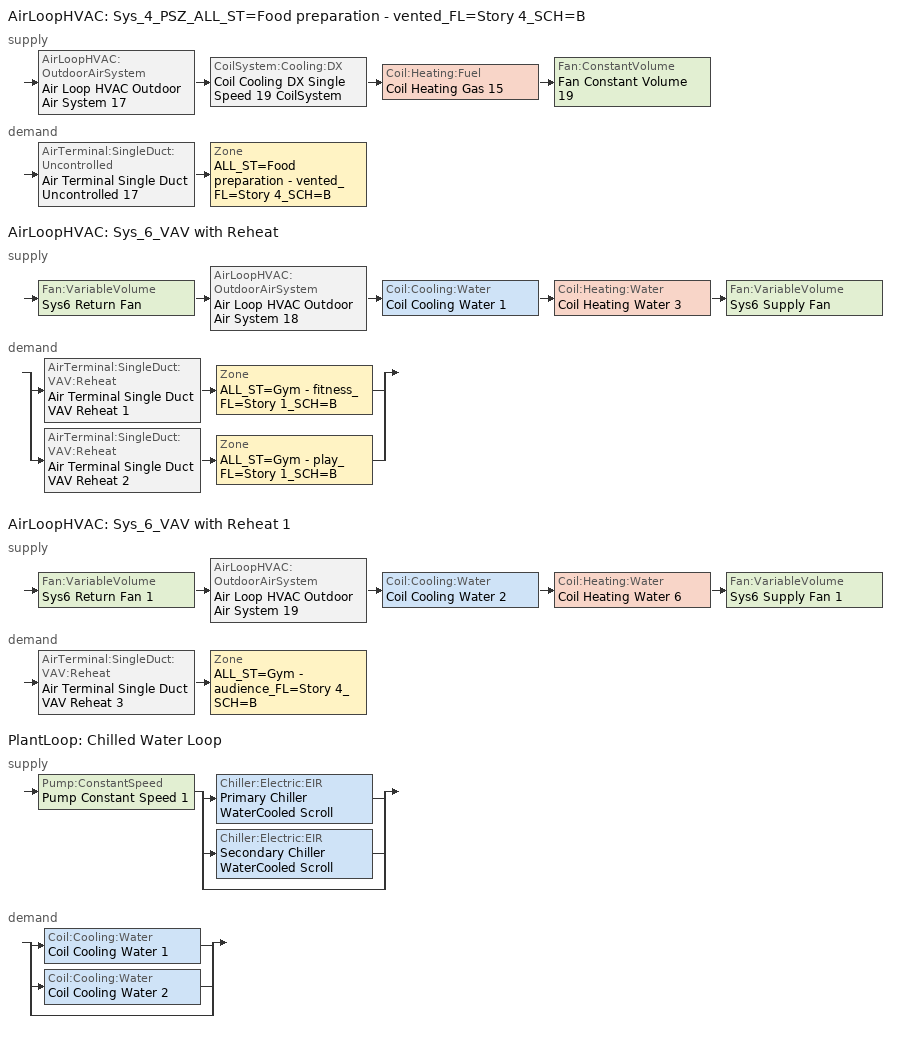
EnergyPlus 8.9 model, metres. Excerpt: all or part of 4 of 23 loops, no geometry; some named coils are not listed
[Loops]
AirLoopHVAC 'Sys_4_PSZ_ALL_ST=Food preparation - vented_FL=Story 4_SCH=B'
 supply: AirLoopHVAC:OutdoorAirSystem 'Air Loop HVAC Outdoor Air System 17' > CoilSystem:Cooling:DX 'Coil Cooling DX Single Speed 19 CoilSystem' > Coil:Heating:Fuel 'Coil Heating Gas 15' > Fan:ConstantVolume 'Fan Constant Volume 19'
 demand: AirTerminal:SingleDuct:Uncontrolled 'Air Terminal Single Duct Uncontrolled 17' > Zone 'ALL_ST=Food preparation - vented_FL=Story 4_SCH=B'
AirLoopHVAC 'Sys_6_VAV with Reheat'
 supply: Fan:VariableVolume 'Sys6 Return Fan' > AirLoopHVAC:OutdoorAirSystem 'Air Loop HVAC Outdoor Air System 18' > Coil:Cooling:Water 'Coil Cooling Water 1' > Coil:Heating:Water 'Coil Heating Water 3' > Fan:VariableVolume 'Sys6 Supply Fan'
 demand: split
  | AirTerminal:SingleDuct:VAV:Reheat 'Air Terminal Single Duct VAV Reheat 1' > Zone 'ALL_ST=Gym - fitness_FL=Story 1_SCH=B'
  | AirTerminal:SingleDuct:VAV:Reheat 'Air Terminal Single Duct VAV Reheat 2' > Zone 'ALL_ST=Gym - play_FL=Story 1_SCH=B'
AirLoopHVAC 'Sys_6_VAV with Reheat 1'
 supply: Fan:VariableVolume 'Sys6 Return Fan 1' > AirLoopHVAC:OutdoorAirSystem 'Air Loop HVAC Outdoor Air System 19' > Coil:Cooling:Water 'Coil Cooling Water 2' > Coil:Heating:Water 'Coil Heating Water 6' > Fan:VariableVolume 'Sys6 Supply Fan 1'
 demand: AirTerminal:SingleDuct:VAV:Reheat 'Air Terminal Single Duct VAV Reheat 3' > Zone 'ALL_ST=Gym - audience_FL=Story 4_SCH=B'
PlantLoop 'Chilled Water Loop'
 supply: Pump:ConstantSpeed 'Pump Constant Speed 1' > split
  | Chiller:Electric:EIR 'Primary Chiller WaterCooled Scroll'
  | Chiller:Electric:EIR 'Secondary Chiller WaterCooled Scroll'
  | bypass
 demand: split
  | Coil:Cooling:Water 'Coil Cooling Water 1'
  | Coil:Cooling:Water 'Coil Cooling Water 2'
  | bypass
[ZoneControl:Thermostat] Control Object Type 1=ThermostatSetpoint:DualSetpoint
Name | Zone or ZoneList | Control Type Schedule | Control Name 1
ALL_ST=Food preparation - vented_FL=Story 4_SCH=B Thermostat | ALL_ST=Food preparation - vented_FL=Story 4_SCH=B | ALL_ST=Food preparation - vented_FL=Story 4_SCH=B Thermostat Schedule | Space Function Food preparation - vented Thermostat 3
ALL_ST=Gym - audience_FL=Story 4_SCH=B Thermostat | ALL_ST=Gym - audience_FL=Story 4_SCH=B | ALL_ST=Gym - audience_FL=Story 4_SCH=B Thermostat Schedule | Space Function Gym - audience Thermostat 3
ALL_ST=Gym - fitness_FL=Story 1_SCH=B Thermostat | ALL_ST=Gym - fitness_FL=Story 1_SCH=B | ALL_ST=Gym - fitness_FL=Story 1_SCH=B Thermostat Schedule | Space Function Gym - fitness Thermostat 3
ALL_ST=Gym - play_FL=Story 1_SCH=B Thermostat | ALL_ST=Gym - play_FL=Story 1_SCH=B | ALL_ST=Gym - play_FL=Story 1_SCH=B Thermostat Schedule | Space Function Gym - play Thermostat 3
[ThermostatSetpoint:DualSetpoint] Heating Setpoint Temperature Schedule=NECB-B-Thermostat Setpoint-Heating; Cooling Setpoint Temperature Schedule=NECB-B-Thermostat Setpoint-Cooling
Space Function Food preparation - vented Thermostat 3; Space Function Gym - audience Thermostat 3; Space Function Gym - fitness Thermostat 3; Space Function Gym - play Thermostat 3
[AirTerminal:SingleDuct:Uncontrolled]
Air Terminal Single Duct Uncontrolled 17: Availability Schedule=Always On Discrete; Maximum Air Flow Rate {m3/s}=AutoSize
[Zone equipment]
ALL_ST=Food preparation - vented_FL=Story 4_SCH=B: Air Terminal Single Duct Uncontrolled 17, Zone HVAC Baseboard Convective Water 17
ALL_ST=Gym - audience_FL=Story 4_SCH=B: Air Terminal Single Duct VAV Reheat 3, Zone HVAC Baseboard Convective Water 20
ALL_ST=Gym - fitness_FL=Story 1_SCH=B: Air Terminal Single Duct VAV Reheat 1, Zone HVAC Baseboard Convective Water 18
ALL_ST=Gym - play_FL=Story 1_SCH=B: Air Terminal Single Duct VAV Reheat 2, Zone HVAC Baseboard Convective Water 19
[Sizing:Zone] Zone Cooling Design Supply Air Temperature Input Method=SupplyAirTemperature; Zone Cooling Design Supply Air Temperature {C}=13; Zone Cooling Design Supply Air Temperature Difference {deltaC}=11.11; Zone Heating Design Supply Air Temperature Input Method=SupplyAirTemperature; Zone Heating Design Supply Air Temperature {C}=43; Zone Heating Design Supply Air Temperature Difference {deltaC}=11.11; Zone Cooling Design Supply Air Humidity Ratio {kgWater/kgDryAir}=0.0085; Zone Heating Design Supply Air Humidity Ratio {kgWater/kgDryAir}=0.008; Zone Heating Sizing Factor=1.3; Zone Cooling Sizing Factor=1.1; Cooling Design Air Flow Method=DesignDay; Cooling Design Air Flow Rate {m3/s}=0; Cooling Minimum Air Flow per Zone Floor Area {m3/s-m2}=0.000762; Cooling Minimum Air Flow {m3/s}=0; Cooling Minimum Air Flow Fraction=0; Heating Design Air Flow Method=DesignDay; Heating Design Air Flow Rate {m3/s}=0; Heating Maximum Air Flow per Zone Floor Area {m3/s-m2}=0.002032; Heating Maximum Air Flow {m3/s}=0.141576; Heating Maximum Air Flow Fraction=0.3; Account for Dedicated Outdoor Air System=No
Name | Design Specification Outdoor Air Object | Design Specification Zone Air Distribution Object
ALL_ST=Food preparation - vented_FL=Story 4_SCH=B | Space Function Food preparation - vented Ventilation | ALL_ST=Food preparation - vented_FL=Story 4_SCH=B Design Spec Zone Air Dist
ALL_ST=Gym - audience_FL=Story 4_SCH=B | Space Function Gym - audience Ventilation | ALL_ST=Gym - audience_FL=Story 4_SCH=B Design Spec Zone Air Dist
ALL_ST=Gym - fitness_FL=Story 1_SCH=B | Space Function Gym - fitness Ventilation | ALL_ST=Gym - fitness_FL=Story 1_SCH=B Design Spec Zone Air Dist
ALL_ST=Gym - play_FL=Story 1_SCH=B | Space Function Gym - play Ventilation | ALL_ST=Gym - play_FL=Story 1_SCH=B Design Spec Zone Air Dist
[DesignSpecification:ZoneAirDistribution] Zone Air Distribution Effectiveness in Cooling Mode=1; Zone Air Distribution Effectiveness in Heating Mode=1
ALL_ST=Food preparation - vented_FL=Story 4_SCH=B Design Spec Zone Air Dist; ALL_ST=Gym - audience_FL=Story 4_SCH=B Design Spec Zone Air Dist; ALL_ST=Gym - fitness_FL=Story 1_SCH=B Design Spec Zone Air Dist; ALL_ST=Gym - play_FL=Story 1_SCH=B Design Spec Zone Air Dist
[Controller:MechanicalVentilation] Availability Schedule=Always On Discrete; Demand Controlled Ventilation=No; System Outdoor Air Method=ZoneSum
Name | Zone Name 1 | Design Specification Outdoor Air Object Name 1 | Design Specification Zone Air Distribution Object Name 1 | Zone Name 2 | Design Specification Outdoor Air Object Name 2 | Design Specification Zone Air Distribution Object Name 2
Controller Mechanical Ventilation 17 | ALL_ST=Food preparation - vented_FL=Story 4_SCH=B | Space Function Food preparation - vented Ventilation | ALL_ST=Food preparation - vented_FL=Story 4_SCH=B Design Spec Zone Air Dist
Controller Mechanical Ventilation 19 | ALL_ST=Gym - audience_FL=Story 4_SCH=B | Space Function Gym - audience Ventilation | ALL_ST=Gym - audience_FL=Story 4_SCH=B Design Spec Zone Air Dist
Controller Mechanical Ventilation 18 | ALL_ST=Gym - fitness_FL=Story 1_SCH=B | Space Function Gym - fitness Ventilation | ALL_ST=Gym - fitness_FL=Story 1_SCH=B Design Spec Zone Air Dist | ALL_ST=Gym - play_FL=Story 1_SCH=B | Space Function Gym - play Ventilation | ALL_ST=Gym - play_FL=Story 1_SCH=B Design Spec Zone Air Dist
[DesignSpecification:OutdoorAir] Outdoor Air Method=Sum; Outdoor Air Flow per Person {m3/s-person}=0; Outdoor Air Flow per Zone {m3/s}=0; Outdoor Air Flow Air Changes per Hour {1/hr}=0
Name | Outdoor Air Flow per Zone Floor Area {m3/s-m2}
Space Function Food preparation - vented Ventilation | 0.0013716
Space Function Gym - audience Ventilation | 0.0041148
Space Function Gym - fitness Ventilation | 0.0043688
Space Function Gym - play Ventilation | 0.001524
[AirTerminal:SingleDuct:VAV:Reheat] Availability Schedule=Always On Discrete; Maximum Air Flow Rate {m3/s}=Autosize; Zone Minimum Air Flow Input Method=Constant; Constant Minimum Air Flow Fraction=0.3; Fixed Minimum Air Flow Rate {m3/s}=3.75; Maximum Hot Water or Steam Flow Rate {m3/s}=Autosize; Minimum Hot Water or Steam Flow Rate {m3/s}=0; Convergence Tolerance=0.001; Damper Heating Action=Normal; Maximum Flow per Zone Floor Area During Reheat {m3/s-m2}=Autocalculate; Maximum Flow Fraction During Reheat=Autocalculate; Maximum Reheat Air Temperature {C}=43
Name | Reheat Coil
Air Terminal Single Duct VAV Reheat 3 | Coil Heating Water 7
Air Terminal Single Duct VAV Reheat 1 | Coil Heating Water 4
Air Terminal Single Duct VAV Reheat 2 | Coil Heating Water 5
[Coil:Heating:Water] Availability Schedule=Always On Discrete; U-Factor Times Area Value {W/K}=Autosize; Maximum Water Flow Rate {m3/s}=Autosize; Performance Input Method=UFactorTimesAreaAndDesignWaterFlowRate; Rated Capacity {W}=Autosize; Rated Inlet Water Temperature {C}=82.2; Rated Inlet Air Temperature {C}=16.6; Rated Outlet Water Temperature {C}=71.1; Rated Outlet Air Temperature {C}=32.2; Rated Ratio for Air and Water Convection=0.5
Coil Heating Water 3; Coil Heating Water 6
[Fan:ConstantVolume]
Fan Constant Volume 19: Availability Schedule=Always On Discrete; Fan Total Efficiency=0.7; Pressure Rise {Pa}=250; Maximum Flow Rate {m3/s}=AutoSize; Motor Efficiency=0.9; Motor In Airstream Fraction=1
[Coil:Cooling:DX:SingleSpeed]
Coil Cooling DX Single Speed 19: Availability Schedule=Always On Discrete; Gross Rated Total Cooling Capacity {W}=Autosize; Gross Rated Sensible Heat Ratio=Autosize; Gross Rated Cooling COP {W/W}=3; Rated Air Flow Rate {m3/s}=Autosize; Rated Evaporator Fan Power Per Volume Flow Rate {W/(m3/s)}=773.3; Total Cooling Capacity Function of Temperature Curve=Curve Biquadratic 37; Total Cooling Capacity Function of Flow Fraction Curve=Curve Quadratic 50; Energy Input Ratio Function of Temperature Curve=Curve Biquadratic 38; Energy Input Ratio Function of Flow Fraction Curve=Curve Quadratic 51; Part Load Fraction Correlation Curve=Curve Cubic 6; Condenser Type=AirCooled; Evaporative Condenser Effectiveness=0; Evaporative Condenser Air Flow Rate {m3/s}=Autosize; Evaporative Condenser Pump Rated Power Consumption {W}=Autosize; Crankcase Heater Capacity {W}=0; Maximum Outdoor Dry-Bulb Temperature for Crankcase Heater Operation {C}=0; Basin Heater Capacity {W/K}=0; Basin Heater Setpoint Temperature {C}=10
[AirLoopHVAC] Design Supply Air Flow Rate {m3/s}=AutoSize
Sys_4_PSZ_ALL_ST=Food preparation - vented_FL=Story 4_SCH=B; Sys_6_VAV with Reheat; Sys_6_VAV with Reheat 1
[Sizing:System] Type of Load to Size On=Sensible; Design Outdoor Air Flow Rate {m3/s}=Autosize; Preheat Design Temperature {C}=7; Preheat Design Humidity Ratio {kgWater/kgDryAir}=0.008; Precool Design Humidity Ratio {kgWater/kgDryAir}=0.008; Central Cooling Design Supply Air Temperature {C}=13; Type of Zone Sum to Use=NonCoincident; 100% Outdoor Air in Cooling=No; 100% Outdoor Air in Heating=No; Central Cooling Design Supply Air Humidity Ratio {kgWater/kgDryAir}=0.0085; Central Heating Design Supply Air Humidity Ratio {kgWater/kgDryAir}=0.008; Cooling Supply Air Flow Rate Method=DesignDay; Cooling Supply Air Flow Rate {m3/s}=0; Cooling Supply Air Flow Rate Per Floor Area {m3/s-m2}=0.00996765; Cooling Fraction of Autosized Cooling Supply Air Flow Rate=1; Cooling Supply Air Flow Rate Per Unit Cooling Capacity {m3/s-W}=3.94755e-05; Heating Supply Air Flow Rate Method=DesignDay; Heating Supply Air Flow Rate {m3/s}=0; Heating Supply Air Flow Rate Per Floor Area {m3/s-m2}=0.00996765; Heating Fraction of Autosized Heating Supply Air Flow Rate=1; Heating Fraction of Autosized Cooling Supply Air Flow Rate=1; Heating Supply Air Flow Rate Per Unit Heating Capacity {m3/s-W}=3.15882e-05; System Outdoor Air Method=ZoneSum; Zone Maximum Outdoor Air Fraction=1; Cooling Design Capacity Method=CoolingDesignCapacity; Cooling Design Capacity {W}=Autosize; Cooling Design Capacity Per Floor Area {W/m2}=234.7; Fraction of Autosized Cooling Design Capacity=1; Heating Design Capacity Method=HeatingDesignCapacity; Heating Design Capacity {W}=Autosize; Heating Design Capacity Per Floor Area {W/m2}=157; Fraction of Autosized Heating Design Capacity=1; Central Cooling Capacity Control Method=OnOff
Name | Central Heating Maximum System Air Flow Ratio | Precool Design Temperature {C} | Central Heating Design Supply Air Temperature {C}
Sys_4_PSZ_ALL_ST=Food preparation - vented_FL=Story 4_SCH=B | 1 | 13 | 43
Sys_6_VAV with Reheat; Sys_6_VAV with Reheat 1 | 0.3 | 12.8 | 13.1
[Controller:WaterCoil] Control Variable=Temperature; Actuator Variable=Flow; Controller Convergence Tolerance {deltaC}=Autosize; Maximum Actuated Flow {m3/s}=Autosize; Minimum Actuated Flow {m3/s}=0
Name | Action
Controller Water Coil 4; Controller Water Coil 8 | Reverse
Controller Water Coil 3; Controller Water Coil 7 | Normal
[Controller:OutdoorAir] Minimum Outdoor Air Flow Rate {m3/s}=Autosize; Maximum Outdoor Air Flow Rate {m3/s}=Autosize; Economizer Control Type=NoEconomizer; Economizer Control Action Type=ModulateFlow; Economizer Maximum Limit Dry-Bulb Temperature {C}=28; Economizer Maximum Limit Enthalpy {J/kg}=64000; Economizer Minimum Limit Dry-Bulb Temperature {C}=-100; Lockout Type=NoLockout; Minimum Limit Type=FixedMinimum; High Humidity Control=No; Control High Indoor Humidity Based on Outdoor Humidity Ratio=Yes; Heat Recovery Bypass Control Type=BypassWhenWithinEconomizerLimits
Name | Mechanical Ventilation Controller
Controller Outdoor Air 17 | Controller Mechanical Ventilation 17
Controller Outdoor Air 18 | Controller Mechanical Ventilation 18
Controller Outdoor Air 19 | Controller Mechanical Ventilation 19
[SetpointManager:MixedAir] Control Variable=Temperature
Node 258 OS Default SPM; Node 257 OS Default SPM; Node 256 OS Default SPM; Node 302 OS Default SPM; Node 301 OS Default SPM; Node 300 OS Default SPM; Node 299 OS Default SPM; Node 330 OS Default SPM; Node 329 OS Default SPM; Node 328 OS Default SPM; Node 327 OS Default SPM
[CoilSystem:Cooling:DX]
Coil Cooling DX Single Speed 19 CoilSystem: Availability Schedule=Always On Discrete; Cooling Coil=Coil Cooling DX Single Speed 19
[SetpointManager:Scheduled] Control Variable=Temperature
Name | Schedule
Setpoint Manager Scheduled 5 | Supply Air Temp
Setpoint Manager Scheduled 6 | Supply Air Temp 1
Setpoint Manager Scheduled 3 | CHW Temp
[Coil:Heating:Fuel]
Coil Heating Gas 15: Availability Schedule=Always On Discrete; Fuel Type=NaturalGas; Burner Efficiency=0.8; Nominal Capacity {W}=AutoSize; Parasitic Electric Load {W}=0; Parasitic Fuel Load {W}=0
[SetpointManager:SingleZone:Reheat]
Setpoint Manager Single Zone Reheat 15: Control Variable=Temperature; Minimum Supply Air Temperature {C}=13; Maximum Supply Air Temperature {C}=43; Control Zone=ALL_ST=Food preparation - vented_FL=Story 4_SCH=B
[Fan:VariableVolume] Availability Schedule=Always On Discrete; Fan Total Efficiency=0.6045; Pressure Rise {Pa}=1017.592; Maximum Flow Rate {m3/s}=AutoSize; Fan Power Minimum Flow Rate Input Method=FixedFlowRate; Fan Power Minimum Flow Fraction=0; Fan Power Minimum Air Flow Rate {m3/s}=0; Motor Efficiency=0.93; Motor In Airstream Fraction=1; Fan Power Coefficient 1=0.0407599; Fan Power Coefficient 2=0.088045; Fan Power Coefficient 3=-0.0729261; Fan Power Coefficient 4=0.94374; Fan Power Coefficient 5=0
Sys6 Return Fan; Sys6 Supply Fan; Sys6 Return Fan 1; Sys6 Supply Fan 1
[Coil:Cooling:Water] Availability Schedule=Always On Discrete; Design Water Flow Rate {m3/s}=Autosize; Design Air Flow Rate {m3/s}=Autosize; Design Inlet Water Temperature {C}=Autosize; Design Inlet Air Temperature {C}=Autosize; Design Outlet Air Temperature {C}=Autosize; Design Inlet Air Humidity Ratio {kgWater/kgDryAir}=Autosize; Design Outlet Air Humidity Ratio {kgWater/kgDryAir}=Autosize; Type of Analysis=SimpleAnalysis; Heat Exchanger Configuration=CrossFlow
Coil Cooling Water 1; Coil Cooling Water 2
[PlantLoop]
Chilled Water Loop: Fluid Type=Water; Plant Equipment Operation Scheme=Chilled Water Loop Operation Schemes; Maximum Loop Temperature {C}=100; Minimum Loop Temperature {C}=0; Maximum Loop Flow Rate {m3/s}=Autosize; Minimum Loop Flow Rate {m3/s}=0; Plant Loop Volume {m3}=Autocalculate; Load Distribution Scheme=Optimal; Plant Loop Demand Calculation Scheme=SingleSetpoint
[Sizing:Plant]
Chilled Water Loop: Loop Type=Cooling; Design Loop Exit Temperature {C}=7; Loop Design Temperature Difference {deltaC}=6; Sizing Option=NonCoincident; Zone Timesteps in Averaging Window=1; Coincident Sizing Factor Mode=None
[Pump:ConstantSpeed]
Pump Constant Speed 1: Design Flow Rate {m3/s}=Autosize; Design Pump Head {Pa}=179352; Design Power Consumption {W}=Autosize; Motor Efficiency=0.9; Fraction of Motor Inefficiencies to Fluid Stream=0; Pump Control Type=Intermittent; Design Power Sizing Method=PowerPerFlowPerPressure; Design Electric Power per Unit Flow Rate {W/(m3/s)}=348701.1; Design Shaft Power per Unit Flow Rate per Unit Head=1.28205
[Chiller:Electric:EIR] Reference Capacity {W}=Autosize; Reference COP {W/W}=5.5; Reference Leaving Chilled Water Temperature {C}=6.67; Reference Entering Condenser Fluid Temperature {C}=29.4; Reference Chilled Water Flow Rate {m3/s}=Autosize; Reference Condenser Fluid Flow Rate {m3/s}=Autosize; Minimum Part Load Ratio=0.1; Maximum Part Load Ratio=1; Optimum Part Load Ratio=1; Minimum Unloading Ratio=0.2; Condenser Type=WaterCooled; Condenser Fan Power Ratio {W/W}=0; Fraction of Compressor Electric Consumption Rejected by Condenser=1; Leaving Chilled Water Lower Temperature Limit {C}=2; Chiller Flow Mode=NotModulated; Sizing Factor=1
Name | Cooling Capacity Function of Temperature Curve | Electric Input to Cooling Output Ratio Function of Temperature Curve | Electric Input to Cooling Output Ratio Function of Part Load Ratio Curve
Primary Chiller WaterCooled Scroll | Curve Biquadratic 39 | Curve Biquadratic 40 | Curve Quadratic 52
Secondary Chiller WaterCooled Scroll | Curve Biquadratic 41 | Curve Biquadratic 42 | Curve Quadratic 53
[PlantEquipmentOperationSchemes]
Chilled Water Loop Operation Schemes: Control Scheme Object Type 1=PlantEquipmentOperation:CoolingLoad; Control Scheme Name 1=Chilled Water Loop Cooling Operation Scheme; Control Scheme Schedule Name 1=Always On Discrete
[PlantEquipmentOperation:CoolingLoad]
Chilled Water Loop Cooling Operation Scheme: Load Range Lower Limit 1 {W}=0; Load Range Upper Limit 1 {W}=1000000000; Range Equipment List Name 1=Chilled Water Loop Cooling Equipment List
[PlantEquipmentList]
Chilled Water Loop Cooling Equipment List: Chiller:Electric:EIR, Primary Chiller WaterCooled Scroll, Chiller:Electric:EIR, Secondary Chiller WaterCooled Scroll
[Schedule:Compact]
ALL_ST=Food preparation - vented_FL=Story 4_SCH=B Thermostat Schedule; ALL_ST=Gym - audience_FL=Story 4_SCH=B Thermostat Schedule; ALL_ST=Gym - fitness_FL=Story 1_SCH=B Thermostat Schedule; ALL_ST=Gym - play_FL=Story 1_SCH=B Thermostat Schedule: Through: 12/31, For: AllDays, Until: 24:00, 4
[Schedule:Day:Interval]
NECB-B-Thermostat Setpoint-Heating Sun|Hol Day: No, 01:00, 18, 02:00, 22, 09:00, 18, 10:00, 20, 23:00, 22, 24:00, 18
NECB-B-Thermostat Setpoint-Heating Default|Wkdy Day; NECB-B-Thermostat Setpoint-Heating Sat Day; NECB-B-Thermostat Setpoint-Heating Default: No, 02:00, 22, 08:00, 18, 09:00, 20, 24:00, 22
NECB-B-Thermostat Setpoint-Cooling Sun|Hol Day: No, 09:00, 35, 23:00, 24, 24:00, 35
NECB-B-Thermostat Setpoint-Cooling Default|Wkdy Day; NECB-B-Thermostat Setpoint-Cooling Sat Day; NECB-B-Thermostat Setpoint-Cooling Default: No, 01:00, 24, 08:00, 35, 24:00, 24
satCHW Temp 1; Schedule Day 4; sunCHW Temp 1; wkdCHW Temp 1: No, 01:00, 7, 02:00, 7, 03:00, 7, 04:00, 7, 05:00, 7, 06:00, 7, 07:00, 7, 08:00, 7, 09:00, 7, 10:00, 7, 11:00, 7, 12:00, 7, 13:00, 7, 14:00, 7, 15:00, 7, 16:00, 7, 17:00, 7, 18:00, 7, 19:00, 7, 20:00, 7, 21:00, 7, 22:00, 7, 23:00, 7, 24:00, 7
Supply Air Temp Default; Supply Air Temp Default 1: No, 24:00, 13
[Schedule:Week:Daily]
NECB-B-Thermostat Setpoint-Heating Week Rule - Jan1-Dec31: NECB-B-Thermostat Setpoint-Heating Sun|Hol Day, NECB-B-Thermostat Setpoint-Heating Default|Wkdy Day, NECB-B-Thermostat Setpoint-Heating Default|Wkdy Day, NECB-B-Thermostat Setpoint-Heating Default|Wkdy Day, NECB-B-Thermostat Setpoint-Heating Default|Wkdy Day, NECB-B-Thermostat Setpoint-Heating Default|Wkdy Day, NECB-B-Thermostat Setpoint-Heating Sat Day, NECB-B-Thermostat Setpoint-Heating Default, NECB-B-Thermostat Setpoint-Heating Default, NECB-B-Thermostat Setpoint-Heating Default, NECB-B-Thermostat Setpoint-Heating Default, NECB-B-Thermostat Setpoint-Heating Default
NECB-B-Thermostat Setpoint-Cooling Week Rule - Jan1-Dec31: NECB-B-Thermostat Setpoint-Cooling Sun|Hol Day, NECB-B-Thermostat Setpoint-Cooling Default|Wkdy Day, NECB-B-Thermostat Setpoint-Cooling Default|Wkdy Day, NECB-B-Thermostat Setpoint-Cooling Default|Wkdy Day, NECB-B-Thermostat Setpoint-Cooling Default|Wkdy Day, NECB-B-Thermostat Setpoint-Cooling Default|Wkdy Day, NECB-B-Thermostat Setpoint-Cooling Sat Day, NECB-B-Thermostat Setpoint-Cooling Default, NECB-B-Thermostat Setpoint-Cooling Default, NECB-B-Thermostat Setpoint-Cooling Default, NECB-B-Thermostat Setpoint-Cooling Default, NECB-B-Thermostat Setpoint-Cooling Default
CHW Temp Week Rule - Jan1-Dec31: sunCHW Temp 1, wkdCHW Temp 1, wkdCHW Temp 1, wkdCHW Temp 1, wkdCHW Temp 1, wkdCHW Temp 1, satCHW Temp 1, Schedule Day 4, Schedule Day 4, Schedule Day 4, Schedule Day 4, Schedule Day 4
Supply Air Temp Week Rule - Jan1-Dec31: Supply Air Temp Default, Supply Air Temp Default, Supply Air Temp Default, Supply Air Temp Default, Supply Air Temp Default, Supply Air Temp Default, Supply Air Temp Default, Supply Air Temp Default, Supply Air Temp Default, Supply Air Temp Default, Supply Air Temp Default, Supply Air Temp Default
Supply Air Temp 1 Week Rule - Jan1-Dec31: Supply Air Temp Default 1, Supply Air Temp Default 1, Supply Air Temp Default 1, Supply Air Temp Default 1, Supply Air Temp Default 1, Supply Air Temp Default 1, Supply Air Temp Default 1, Supply Air Temp Default 1, Supply Air Temp Default 1, Supply Air Temp Default 1, Supply Air Temp Default 1, Supply Air Temp Default 1
[Schedule:Year]
NECB-B-Thermostat Setpoint-Heating: NECB-B-Thermostat Setpoint-Heating Week Rule - Jan1-Dec31, 1, 1, 12, 31
NECB-B-Thermostat Setpoint-Cooling: NECB-B-Thermostat Setpoint-Cooling Week Rule - Jan1-Dec31, 1, 1, 12, 31
CHW Temp: CHW Temp Week Rule - Jan1-Dec31, 1, 1, 12, 31
Supply Air Temp: Supply Air Temp Week Rule - Jan1-Dec31, 1, 1, 12, 31
Supply Air Temp 1: Supply Air Temp 1 Week Rule - Jan1-Dec31, 1, 1, 12, 31
[Schedule:Constant]
Always On Discrete: Hourly Value=1
[Curve:Biquadratic] Minimum Value of y {BasedOnField A3}=24
Name | Coefficient1 Constant | Coefficient2 x | Coefficient3 x**2 | Coefficient4 y | Coefficient5 y**2 | Coefficient6 x*y | Minimum Value of x {BasedOnField A2} | Maximum Value of x {BasedOnField A2} | Maximum Value of y {BasedOnField A3}
Curve Biquadratic 37 | 0.867905 | 0.0142459 | 0.000554364 | -0.00755748 | 3.3048e-05 | -0.000191808 | 13 | 24 | 46
Curve Biquadratic 38 | 0.116936 | 0.0284933 | -0.000411156 | 0.0214108 | 0.000161028 | -0.000679104 | 13 | 24 | 46
Curve Biquadratic 39; Curve Biquadratic 41 | 1.02152 | 0.0370359 | 0.000233248 | -0.00389405 | -6.52536e-05 | -0.000268045 | 5 | 10 | 35
Curve Biquadratic 40; Curve Biquadratic 42 | 0.701769 | -0.00452016 | 0.00053311 | -0.00549821 | 0.000544579 | -0.000729032 | 5 | 10 | 35
[Curve:Quadratic] Minimum Value of x {BasedOnField A2}=0; Maximum Value of x {BasedOnField A2}=1
Name | Coefficient1 Constant | Coefficient2 x | Coefficient3 x**2
Curve Quadratic 50; Curve Quadratic 51 | 1 | 0 | 0
Curve Quadratic 52; Curve Quadratic 53 | 0.0636912 | 0.584888 | 0.352803
[Curve:Cubic]
Curve Cubic 6: Coefficient1 Constant=0.0277; Coefficient2 x=4.9151; Coefficient3 x**2=-8.184; Coefficient4 x**3=4.2702; Minimum Value of x {BasedOnField A2}=0.7; Maximum Value of x {BasedOnField A2}=1
